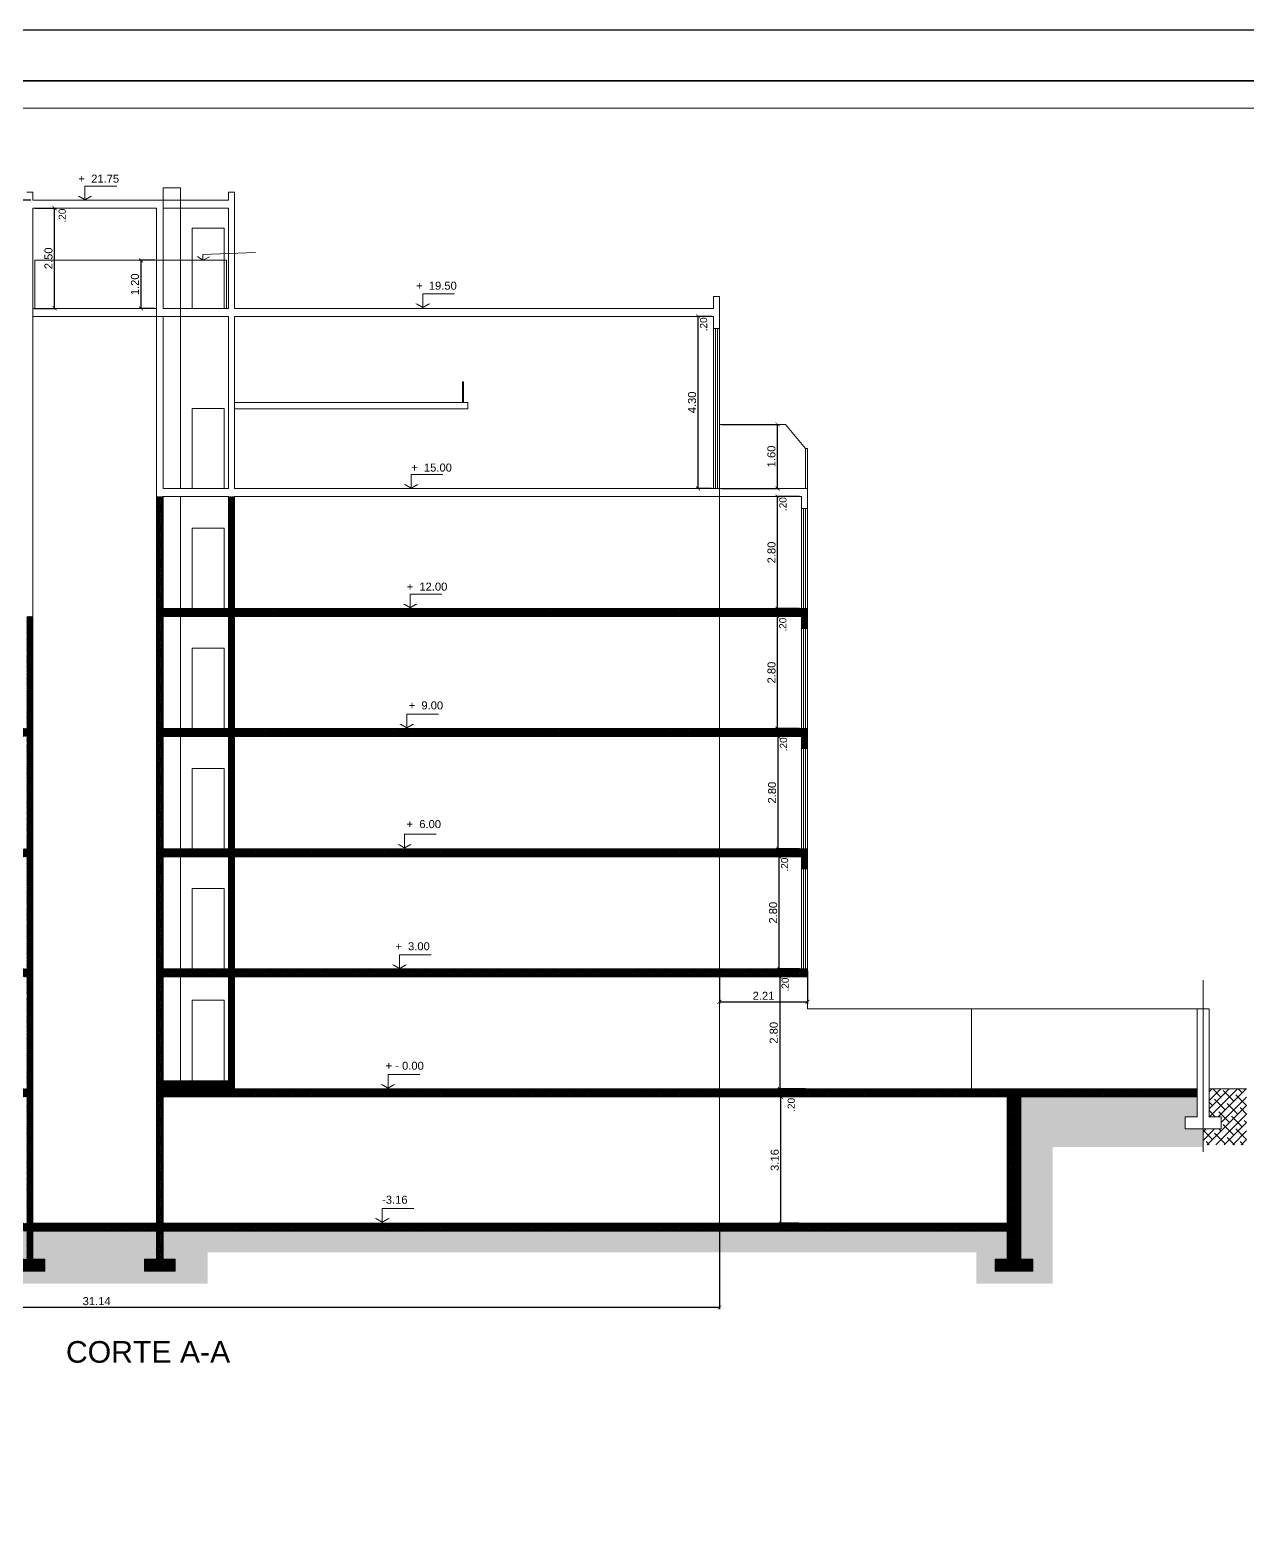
# Model space of a CAD drawing. Header units: millimetres. Extents: x 0 to 126, y 0 to 76.
# Drawn here: x 18.76 to 49.18, y 38.61 to 75.97 of the extents above; entities that cross this region are included whole.
import ezdxf
from ezdxf.enums import TextEntityAlignment as Align

# ---------------------------------------------------------------- set-up
doc = ezdxf.new("R2010")
doc.units = ezdxf.units.MM
for name, color, linetype, lineweight in [('1_MARCO', 7, 'Continuous', 35), ('1_ROTULO', 102, 'Continuous', 15), ('ARQUITECTÓNICO', 152, 'Continuous', 0)]:
    doc.layers.add(name, color=color, linetype=linetype, lineweight=lineweight)
doc.layers.add('_AR_Membrete', color=7, linetype='Continuous')
doc.layers.add('colum', color=1, linetype='Continuous')
doc.styles.add('PANROMAN', font='arial.ttf', dxfattribs={"height": 0.4})
doc.styles.get("Standard").update_dxf_attribs({"font": 'arial.ttf'})
doc.dimstyles.new('COTAS75', dxfattribs={"dimscale": 0, "dimtxt": 0.2, "dimasz": 0.1, "dimexe": 0.05, "dimexo": 0.05, "dimgap": 0.05, "dimtad": 1, "dimzin": 5, "dimdsep": 46, "dimtxsty": 'Standard', "dimblk1": 'ARCHTICK', "dimblk2": 'ARCHTICK', "dimsah": 1, "dimcen": 2.5, "dimclrd": 254, "dimclre": 1, "dimclrt": 256, "dimadec": 0, "dimazin": 0, "dimtfac": 1, "dimtix": 1, "dimtmove": 2, "dimatfit": 3, "dimldrblk": 'ARCHTICK', "dimfxl": 1, "dimtolj": 1, "dimtzin": 0, "dimarcsym": 0})
pattern_1 = [(45, (-745.80012, -61.52947), (-0.106066017, 0.106066017), []), (135, (-745.80012, -61.52947), (-0.318198052, 0.106066017), [0.375, -0.225])]
pattern_2 = [(45, (-745.800122, -61.529473), (-0.0212132034, 0.0212132034), []), (135, (-745.800122, -61.529473), (-0.0212132034, -0.0212132034), [])]

# ---------------------------------------------------------------- blocks, each defined once
blk = doc.blocks.new('_ArchTick')
at = {"layer": 'colum', "color": 0, "linetype": 'ByBlock', "const_width": 0.15}
blk.add_lwpolyline([(-0.5, -0.5), (0.5, 0.5)], dxfattribs=at)
blk = doc.blocks.new('*D50')
at = {"layer": 'ARQUITECTÓNICO', "color": 1, "lineweight": -2, "ltscale": 0.3, "transparency": 16777216}
for p, q in [((37.979, 49.315), (37.478, 49.315)), ((37.979, 46.155), (37.478, 46.155))]:
    blk.add_line(p, q, dxfattribs=at)
at = {"layer": 'ARQUITECTÓNICO', "color": 254, "lineweight": -2, "ltscale": 0.3, "transparency": 16777216}
blk.add_line((37.528, 46.155), (37.528, 49.315), dxfattribs=at)
at = {"layer": 'Defpoints', "color": 0, "ltscale": 0.3, "transparency": 16777216}
for p in [(37.528, 49.315), (38.029, 49.315), (38.029, 46.155)]:
    blk.add_point(p, dxfattribs=at)
at = {"layer": 'ARQUITECTÓNICO', "color": 254, "lineweight": -2, "ltscale": 0.3, "transparency": 16777216, "xscale": 0.1, "yscale": 0.1, "zscale": 0.1}
for p, rotation in [((37.528, 49.315), 90), ((37.528, 46.155), 270)]:
    blk.add_blockref('_ArchTick', p, dxfattribs=dict(at, rotation=rotation))
at = {"layer": 'ARQUITECTÓNICO', "ltscale": 0.3, "transparency": 16777216, "insert": (37.376, 47.735), "char_height": 0.2, "attachment_point": 5, "rotation": 90}
blk.add_mtext('\\A1;3.16', dxfattribs=at)
blk = doc.blocks.new('*D65')
at = {"layer": 'ARQUITECTÓNICO', "color": 1, "lineweight": -2, "ltscale": 0.3, "transparency": 16777216}
for p, q in [((38.144, 52.315), (37.453, 52.315)), ((38.144, 49.515), (37.453, 49.515))]:
    blk.add_line(p, q, dxfattribs=at)
at = {"layer": 'ARQUITECTÓNICO', "color": 254, "lineweight": -2, "ltscale": 0.3, "transparency": 16777216}
blk.add_line((37.503, 52.315), (37.503, 49.515), dxfattribs=at)
at = {"layer": 'Defpoints', "color": 0, "ltscale": 0.3, "transparency": 16777216}
for p in [(38.194, 52.315), (37.503, 49.515), (38.194, 49.515)]:
    blk.add_point(p, dxfattribs=at)
at = {"layer": 'ARQUITECTÓNICO', "color": 254, "lineweight": -2, "ltscale": 0.3, "transparency": 16777216, "xscale": 0.1, "yscale": 0.1, "zscale": 0.1}
for p, rotation in [((37.503, 52.315), 90), ((37.503, 49.515), 270)]:
    blk.add_blockref('_ArchTick', p, dxfattribs=dict(at, rotation=rotation))
at = {"layer": 'ARQUITECTÓNICO', "ltscale": 0.3, "transparency": 16777216, "insert": (37.351, 50.915), "char_height": 0.2, "attachment_point": 5, "rotation": 90}
blk.add_mtext('\\A1;2.80', dxfattribs=at)
blk = doc.blocks.new('*D66')
at = {"layer": 'ARQUITECTÓNICO', "color": 1, "lineweight": -2, "ltscale": 0.3, "transparency": 16777216}
for p, q in [((37.994, 55.315), (37.438, 55.315)), ((37.994, 52.515), (37.438, 52.515))]:
    blk.add_line(p, q, dxfattribs=at)
at = {"layer": 'ARQUITECTÓNICO', "color": 254, "lineweight": -2, "ltscale": 0.3, "transparency": 16777216}
blk.add_line((37.488, 52.515), (37.488, 55.315), dxfattribs=at)
at = {"layer": 'Defpoints', "color": 0, "ltscale": 0.3, "transparency": 16777216}
for p in [(37.488, 55.315), (38.044, 55.315), (38.044, 52.515)]:
    blk.add_point(p, dxfattribs=at)
at = {"layer": 'ARQUITECTÓNICO', "color": 254, "lineweight": -2, "ltscale": 0.3, "transparency": 16777216, "xscale": 0.1, "yscale": 0.1, "zscale": 0.1}
for p, rotation in [((37.488, 55.315), 90), ((37.488, 52.515), 270)]:
    blk.add_blockref('_ArchTick', p, dxfattribs=dict(at, rotation=rotation))
at = {"layer": 'ARQUITECTÓNICO', "ltscale": 0.3, "transparency": 16777216, "insert": (37.335, 53.915), "char_height": 0.2, "attachment_point": 5, "rotation": 90}
blk.add_mtext('\\A1;2.80', dxfattribs=at)
blk = doc.blocks.new('*D67')
at = {"layer": 'ARQUITECTÓNICO', "color": 1, "lineweight": -2, "ltscale": 0.3, "transparency": 16777216}
for p, q in [((37.994, 58.315), (37.411, 58.315)), ((37.994, 55.515), (37.411, 55.515))]:
    blk.add_line(p, q, dxfattribs=at)
at = {"layer": 'ARQUITECTÓNICO', "color": 254, "lineweight": -2, "ltscale": 0.3, "transparency": 16777216}
blk.add_line((37.461, 55.515), (37.461, 58.315), dxfattribs=at)
at = {"layer": 'Defpoints', "color": 0, "ltscale": 0.3, "transparency": 16777216}
for p in [(37.461, 58.315), (38.044, 58.315), (38.044, 55.515)]:
    blk.add_point(p, dxfattribs=at)
at = {"layer": 'ARQUITECTÓNICO', "color": 254, "lineweight": -2, "ltscale": 0.3, "transparency": 16777216, "xscale": 0.1, "yscale": 0.1, "zscale": 0.1}
for p, rotation in [((37.461, 58.315), 90), ((37.461, 55.515), 270)]:
    blk.add_blockref('_ArchTick', p, dxfattribs=dict(at, rotation=rotation))
at = {"layer": 'ARQUITECTÓNICO', "ltscale": 0.3, "transparency": 16777216, "insert": (37.309, 56.915), "char_height": 0.2, "attachment_point": 5, "rotation": 90}
blk.add_mtext('\\A1;2.80', dxfattribs=at)
blk = doc.blocks.new('*D68')
at = {"layer": 'ARQUITECTÓNICO', "color": 1, "lineweight": -2, "ltscale": 0.3, "transparency": 16777216}
for p, q in [((37.994, 61.315), (37.397, 61.315)), ((37.994, 58.515), (37.397, 58.515))]:
    blk.add_line(p, q, dxfattribs=at)
at = {"layer": 'ARQUITECTÓNICO', "color": 254, "lineweight": -2, "ltscale": 0.3, "transparency": 16777216}
blk.add_line((37.447, 58.515), (37.447, 61.315), dxfattribs=at)
at = {"layer": 'Defpoints', "color": 0, "ltscale": 0.3, "transparency": 16777216}
for p in [(37.447, 61.315), (38.044, 61.315), (38.044, 58.515)]:
    blk.add_point(p, dxfattribs=at)
at = {"layer": 'ARQUITECTÓNICO', "color": 254, "lineweight": -2, "ltscale": 0.3, "transparency": 16777216, "xscale": 0.1, "yscale": 0.1, "zscale": 0.1}
for p, rotation in [((37.447, 61.315), 90), ((37.447, 58.515), 270)]:
    blk.add_blockref('_ArchTick', p, dxfattribs=dict(at, rotation=rotation))
at = {"layer": 'ARQUITECTÓNICO', "ltscale": 0.3, "transparency": 16777216, "insert": (37.295, 59.915), "char_height": 0.2, "attachment_point": 5, "rotation": 90}
blk.add_mtext('\\A1;2.80', dxfattribs=at)
blk = doc.blocks.new('*D69')
at = {"layer": 'ARQUITECTÓNICO', "color": 1, "lineweight": -2, "ltscale": 0.3, "transparency": 16777216}
for p, q in [((37.994, 64.315), (37.397, 64.315)), ((37.994, 61.515), (37.397, 61.515))]:
    blk.add_line(p, q, dxfattribs=at)
at = {"layer": 'ARQUITECTÓNICO', "color": 254, "lineweight": -2, "ltscale": 0.3, "transparency": 16777216}
blk.add_line((37.447, 61.515), (37.447, 64.315), dxfattribs=at)
at = {"layer": 'Defpoints', "color": 0, "ltscale": 0.3, "transparency": 16777216}
for p in [(37.447, 64.315), (38.044, 64.315), (38.044, 61.515)]:
    blk.add_point(p, dxfattribs=at)
at = {"layer": 'ARQUITECTÓNICO', "color": 254, "lineweight": -2, "ltscale": 0.3, "transparency": 16777216, "xscale": 0.1, "yscale": 0.1, "zscale": 0.1}
for p, rotation in [((37.447, 64.315), 90), ((37.447, 61.515), 270)]:
    blk.add_blockref('_ArchTick', p, dxfattribs=dict(at, rotation=rotation))
at = {"layer": 'ARQUITECTÓNICO', "ltscale": 0.3, "transparency": 16777216, "insert": (37.295, 62.915), "char_height": 0.2, "attachment_point": 5, "rotation": 90}
blk.add_mtext('\\A1;2.80', dxfattribs=at)
blk = doc.blocks.new('*D70')
at = {"layer": 'ARQUITECTÓNICO', "color": 1, "lineweight": -2, "ltscale": 0.3, "transparency": 16777216}
for p, q in [((35.794, 68.815), (35.411, 68.815)), ((35.794, 64.515), (35.411, 64.515))]:
    blk.add_line(p, q, dxfattribs=at)
at = {"layer": 'ARQUITECTÓNICO', "color": 254, "lineweight": -2, "ltscale": 0.3, "transparency": 16777216}
blk.add_line((35.461, 64.515), (35.461, 68.815), dxfattribs=at)
at = {"layer": 'Defpoints', "color": 0, "ltscale": 0.3, "transparency": 16777216}
for p in [(35.461, 68.815), (35.844, 68.815), (35.844, 64.515)]:
    blk.add_point(p, dxfattribs=at)
at = {"layer": 'ARQUITECTÓNICO', "color": 254, "lineweight": -2, "ltscale": 0.3, "transparency": 16777216, "xscale": 0.1, "yscale": 0.1, "zscale": 0.1}
for p, rotation in [((35.461, 68.815), 90), ((35.461, 64.515), 270)]:
    blk.add_blockref('_ArchTick', p, dxfattribs=dict(at, rotation=rotation))
at = {"layer": 'ARQUITECTÓNICO', "ltscale": 0.3, "transparency": 16777216, "insert": (35.309, 66.665), "char_height": 0.2, "attachment_point": 5, "rotation": 90}
blk.add_mtext('\\A1;4.30', dxfattribs=at)
blk = doc.blocks.new('*D56')
at = {"layer": 'ARQUITECTÓNICO', "color": 1, "lineweight": -2, "ltscale": 0.3, "transparency": 16777216}
for p, q in [((4.857, 49.465), (4.857, 44.007)), ((35.994, 46.105), (35.994, 44.007))]:
    blk.add_line(p, q, dxfattribs=at)
at = {"layer": 'ARQUITECTÓNICO', "color": 254, "lineweight": -2, "ltscale": 0.3, "transparency": 16777216}
blk.add_line((4.857, 44.057), (35.994, 44.057), dxfattribs=at)
at = {"layer": 'Defpoints', "color": 0, "ltscale": 0.3, "transparency": 16777216}
for p in [(4.857, 49.515), (35.994, 46.155), (35.994, 44.057)]:
    blk.add_point(p, dxfattribs=at)
at = {"layer": 'ARQUITECTÓNICO', "color": 254, "lineweight": -2, "ltscale": 0.3, "transparency": 16777216, "xscale": 0.1, "yscale": 0.1, "zscale": 0.1, "rotation": 180}
blk.add_blockref('_ArchTick', (4.857, 44.057), dxfattribs=at)
at = {"layer": 'ARQUITECTÓNICO', "color": 254, "lineweight": -2, "ltscale": 0.3, "transparency": 16777216, "xscale": 0.1, "yscale": 0.1, "zscale": 0.1}
blk.add_blockref('_ArchTick', (35.994, 44.057), dxfattribs=at)
at = {"layer": 'ARQUITECTÓNICO', "ltscale": 0.3, "transparency": 16777216, "insert": (20.425, 44.209), "char_height": 0.2, "attachment_point": 5}
blk.add_mtext('\\A1;31.14', dxfattribs=at)
blk = doc.blocks.new('*D57')
at = {"layer": 'ARQUITECTÓNICO', "color": 1, "lineweight": -2, "transparency": 16777216}
for p, q in [((35.994, 52.465), (35.994, 51.638)), ((38.194, 52.465), (38.194, 51.638))]:
    blk.add_line(p, q, dxfattribs=at)
at = {"layer": 'ARQUITECTÓNICO', "color": 254, "lineweight": -2, "transparency": 16777216}
blk.add_line((35.994, 51.688), (38.194, 51.688), dxfattribs=at)
at = {"layer": 'Defpoints', "color": 0, "transparency": 16777216}
for p in [(35.994, 52.515), (38.194, 52.515), (38.194, 51.688)]:
    blk.add_point(p, dxfattribs=at)
at = {"layer": 'ARQUITECTÓNICO', "color": 254, "lineweight": -2, "transparency": 16777216, "xscale": 0.1, "yscale": 0.1, "zscale": 0.1, "rotation": 180}
blk.add_blockref('_ArchTick', (35.994, 51.688), dxfattribs=at)
at = {"layer": 'ARQUITECTÓNICO', "color": 254, "lineweight": -2, "transparency": 16777216, "xscale": 0.1, "yscale": 0.1, "zscale": 0.1}
blk.add_blockref('_ArchTick', (38.194, 51.688), dxfattribs=at)
at = {"layer": 'ARQUITECTÓNICO', "transparency": 16777216, "insert": (37.094, 51.839), "char_height": 0.2, "attachment_point": 5}
blk.add_mtext('\\A1;2.21', dxfattribs=at)
blk = doc.blocks.new('*D72')
at = {"layer": 'ARQUITECTÓNICO', "color": 1, "lineweight": -2, "transparency": 16777216}
for p, q in [((18.782, 71.715), (5.407, 71.715)), ((7.957, 69.015), (5.407, 69.015))]:
    blk.add_line(p, q, dxfattribs=at)
at = {"layer": 'ARQUITECTÓNICO', "color": 254, "lineweight": -2, "transparency": 16777216}
blk.add_line((5.457, 69.015), (5.457, 71.715), dxfattribs=at)
at = {"layer": 'Defpoints', "color": 0, "transparency": 16777216}
for p in [(5.457, 71.715), (18.832, 71.715), (8.007, 69.015)]:
    blk.add_point(p, dxfattribs=at)
at = {"layer": 'ARQUITECTÓNICO', "color": 254, "lineweight": -2, "transparency": 16777216, "xscale": 0.1, "yscale": 0.1, "zscale": 0.1}
for p, rotation in [((5.457, 71.715), 90), ((5.457, 69.015), 270)]:
    blk.add_blockref('_ArchTick', p, dxfattribs=dict(at, rotation=rotation))
at = {"layer": 'ARQUITECTÓNICO', "transparency": 16777216, "insert": (5.304, 70.365), "char_height": 0.2, "attachment_point": 5, "rotation": 90}
blk.add_mtext('\\A1;2.70', dxfattribs=at)
blk = doc.blocks.new('*D73')
at = {"layer": 'ARQUITECTÓNICO', "color": 1, "lineweight": -2, "transparency": 16777216}
for p, q in [((18.882, 71.515), (19.425, 71.515)), ((18.882, 69.015), (19.425, 69.015))]:
    blk.add_line(p, q, dxfattribs=at)
at = {"layer": 'ARQUITECTÓNICO', "color": 254, "lineweight": -2, "transparency": 16777216}
blk.add_line((19.375, 69.015), (19.375, 71.515), dxfattribs=at)
at = {"layer": 'Defpoints', "color": 0, "transparency": 16777216}
for p in [(18.832, 71.515), (19.375, 71.515), (18.832, 69.015)]:
    blk.add_point(p, dxfattribs=at)
at = {"layer": 'ARQUITECTÓNICO', "color": 254, "lineweight": -2, "transparency": 16777216, "xscale": 0.1, "yscale": 0.1, "zscale": 0.1}
for p, rotation in [((19.375, 71.515), 90), ((19.375, 69.015), 270)]:
    blk.add_blockref('_ArchTick', p, dxfattribs=dict(at, rotation=rotation))
at = {"layer": 'ARQUITECTÓNICO', "transparency": 16777216, "insert": (19.223, 70.265), "char_height": 0.2, "attachment_point": 5, "rotation": 90}
blk.add_mtext('\\A1;2.50', dxfattribs=at)
blk = doc.blocks.new('*D77')
at = {"layer": 'ARQUITECTÓNICO', "color": 1, "lineweight": -2, "ltscale": 0.3, "transparency": 16777216}
for p, q in [((36.044, 66.115), (37.495, 66.115)), ((36.044, 64.515), (37.495, 64.515))]:
    blk.add_line(p, q, dxfattribs=at)
at = {"layer": 'ARQUITECTÓNICO', "color": 254, "lineweight": -2, "ltscale": 0.3, "transparency": 16777216}
blk.add_line((37.445, 64.515), (37.445, 66.115), dxfattribs=at)
at = {"layer": 'Defpoints', "color": 0, "ltscale": 0.3, "transparency": 16777216}
for p in [(35.994, 66.115), (37.445, 66.115), (35.994, 64.515)]:
    blk.add_point(p, dxfattribs=at)
at = {"layer": 'ARQUITECTÓNICO', "color": 254, "lineweight": -2, "ltscale": 0.3, "transparency": 16777216, "xscale": 0.1, "yscale": 0.1, "zscale": 0.1}
for p, rotation in [((37.445, 66.115), 90), ((37.445, 64.515), 270)]:
    blk.add_blockref('_ArchTick', p, dxfattribs=dict(at, rotation=rotation))
at = {"layer": 'ARQUITECTÓNICO', "ltscale": 0.3, "transparency": 16777216, "insert": (37.293, 65.315), "char_height": 0.2, "attachment_point": 5, "rotation": 90}
blk.add_mtext('\\A1;1.60', dxfattribs=at)
blk = doc.blocks.new('*D78')
at = {"layer": 'ARQUITECTÓNICO', "color": 1, "lineweight": -2, "transparency": 16777216}
for p, q in [((21.874, 70.215), (21.486, 70.215)), ((21.874, 69.015), (21.486, 69.015))]:
    blk.add_line(p, q, dxfattribs=at)
at = {"layer": 'ARQUITECTÓNICO', "color": 254, "lineweight": -2, "transparency": 16777216}
blk.add_line((21.536, 69.015), (21.536, 70.215), dxfattribs=at)
at = {"layer": 'Defpoints', "color": 0, "transparency": 16777216}
for p in [(21.536, 70.215), (21.924, 70.215), (21.924, 69.015)]:
    blk.add_point(p, dxfattribs=at)
at = {"layer": 'ARQUITECTÓNICO', "color": 254, "lineweight": -2, "transparency": 16777216, "xscale": 0.1, "yscale": 0.1, "zscale": 0.1}
for p, rotation in [((21.536, 70.215), 90), ((21.536, 69.015), 270)]:
    blk.add_blockref('_ArchTick', p, dxfattribs=dict(at, rotation=rotation))
at = {"layer": 'ARQUITECTÓNICO', "transparency": 16777216, "insert": (21.384, 69.615), "char_height": 0.2, "attachment_point": 5, "rotation": 90}
blk.add_mtext('\\A1;1.20', dxfattribs=at)

msp = doc.modelspace()

# ---------------------------------------------------------------- hatches: boundary and pattern name
at = {"layer": 'ARQUITECTÓNICO'}
h = msp.add_hatch(dxfattribs=at)
h.set_pattern_fill('U', color=256, scale=0.03, angle=45, style=0, double=1, pattern_type=0)
h.set_pattern_definition(pattern_2)
h.paths.add_polyline_path([(23.872, 64.315), (23.722, 64.315), (23.722, 61.515), (22.085, 61.515), (22.085, 64.315), (21.924, 64.315), (21.924, 61.315), (22.085, 61.315), (23.722, 61.315), (23.872, 61.315), (38.044, 61.315), (38.044, 61.015), (38.194, 61.015), (38.194, 61.515), (23.872, 61.515)])
h = msp.add_hatch(dxfattribs=at)
h.set_pattern_fill('U', color=256, scale=0.03, angle=45, style=0, double=1, pattern_type=0)
h.set_pattern_definition(pattern_2)
h.paths.add_polyline_path([(7.857, 55.515), (7.857, 55.015), (8.007, 55.015), (8.007, 55.315), (18.681, 55.315), (18.832, 55.315), (18.832, 61.315), (18.681, 61.315), (18.681, 58.515), (7.857, 58.515), (7.857, 58.015), (8.007, 58.015), (8.007, 58.315), (18.681, 58.315), (18.681, 55.515)])
h = msp.add_hatch(dxfattribs=at)
h.set_pattern_fill('U', color=256, scale=0.03, angle=45, style=0, double=1, pattern_type=0)
h.set_pattern_definition(pattern_2)
h.paths.add_polyline_path([(23.872, 58.515), (23.872, 61.315), (23.722, 61.315), (23.722, 58.515), (22.085, 58.515), (22.085, 61.315), (21.924, 61.315), (21.924, 58.315), (22.085, 58.315), (23.722, 58.315), (23.872, 58.315), (38.044, 58.315), (38.044, 58.015), (38.194, 58.015), (38.194, 58.515)])
h = msp.add_hatch(dxfattribs=at)
h.set_pattern_fill('U', color=256, scale=0.03, angle=45, style=0, double=1, pattern_type=0)
h.set_pattern_definition(pattern_2)
h.paths.add_polyline_path([(23.872, 55.315), (38.044, 55.315), (38.044, 55.015), (38.194, 55.015), (38.194, 55.515), (23.872, 55.515), (23.872, 58.315), (23.722, 58.315), (23.722, 55.515), (22.085, 55.515), (22.085, 58.315), (21.924, 58.315), (21.924, 52.315), (22.085, 52.315), (23.722, 52.315), (23.872, 52.315), (38.194, 52.315), (38.194, 52.515), (23.872, 52.515)])
h.paths.add_polyline_path([(23.722, 55.315), (23.722, 52.515), (22.085, 52.515), (22.085, 55.315)], flags=16)
h = msp.add_hatch(dxfattribs=at)
h.set_pattern_fill('U', color=256, scale=0.03, angle=45, style=0, double=1, pattern_type=0)
h.set_pattern_definition(pattern_2)
h.paths.add_polyline_path([(18.681, 52.315), (18.681, 49.515), (18.832, 49.515), (18.832, 55.315), (18.681, 55.315), (18.681, 52.515), (7.857, 52.515), (7.857, 52.315)])
h = msp.add_hatch(dxfattribs=at)
h.set_pattern_fill('U', color=256, scale=0.03, angle=45, style=0, double=1, pattern_type=0)
h.set_pattern_definition(pattern_2)
h.paths.add_polyline_path([(43.184, 49.315), (43.184, 45.255), (42.884, 45.255), (42.884, 44.955), (43.83, 44.955), (43.83, 45.255), (43.53, 45.255), (43.53, 49.315), (47.932, 49.315), (47.932, 49.515), (23.872, 49.515), (23.872, 52.315), (23.722, 52.315), (23.722, 49.715), (22.085, 49.715), (22.085, 52.315), (21.924, 52.315), (21.924, 45.255), (21.624, 45.255), (21.624, 44.955), (22.385, 44.955), (22.385, 45.255), (22.085, 45.255), (22.085, 49.315)])
h.paths.add_polyline_path([(22.085, 46.155), (22.085, 45.955), (43.184, 45.955), (43.184, 46.155)], flags=17)
h = msp.add_hatch(dxfattribs=at)
h.set_pattern_fill('U', color=256, scale=0.03, angle=45, style=0, double=1, pattern_type=0)
h.set_pattern_definition(pattern_2)
h.paths.add_polyline_path([(17.329, 45.955), (17.329, 46.155), (8.194, 46.155), (8.194, 45.955)], flags=17)
h.paths.add_polyline_path([(17.329, 45.255), (17.029, 45.255), (17.029, 44.955), (17.793, 44.955), (17.793, 45.255), (17.493, 45.255), (17.493, 49.315), (18.681, 49.315), (18.681, 45.255), (18.381, 45.255), (18.381, 44.955), (19.132, 44.955), (19.132, 45.255), (18.832, 45.255), (18.832, 49.315), (18.832, 49.515), (18.681, 49.515), (5.998, 49.515), (5.998, 49.315), (7.866, 49.315), (7.866, 45.255), (7.566, 45.255), (7.566, 44.955), (8.494, 44.955), (8.494, 45.255), (8.194, 45.255), (8.194, 49.315), (17.329, 49.315)])
h.paths.add_polyline_path([(6.298, 48.315), (6.298, 48.615), (5.998, 48.615), (5.998, 49.515), (5.857, 49.515), (5.857, 48.615), (5.557, 48.615), (5.557, 48.315)])
h.paths.add_polyline_path([(5.857, 49.315), (5.857, 49.515), (4.857, 49.515), (4.857, 49.315)])
at = {"layer": 'ARQUITECTÓNICO', "ltscale": 0.3}
h = msp.add_hatch(dxfattribs=at)
h.set_pattern_fill('ANSI38', color=256, scale=1.2, style=0)
h.set_pattern_definition(pattern_1)
h.paths.add_polyline_path([(16.34, 45.307), (16.34, 44.65), (23.2, 44.65), (23.2, 45.432), (42.412, 45.432), (42.412, 44.65), (44.321, 44.65), (44.321, 48.058), (48.082, 48.058), (48.082, 48.515), (47.632, 48.515), (47.632, 48.815), (47.932, 48.815), (47.932, 49.315), (43.53, 49.315), (43.53, 45.255), (43.83, 45.255), (43.83, 44.955), (42.884, 44.955), (42.884, 45.255), (43.184, 45.255), (43.184, 45.955), (22.085, 45.955), (22.085, 45.255), (22.385, 45.255), (22.385, 44.955), (21.624, 44.955), (21.624, 45.255), (21.924, 45.255), (21.924, 45.955), (18.832, 45.955), (18.832, 45.255), (19.132, 45.255), (19.132, 44.955), (18.381, 44.955), (18.381, 45.255), (18.681, 45.255), (18.681, 45.955), (17.493, 45.955), (17.493, 45.255), (17.793, 45.255), (17.793, 44.955), (17.029, 44.955), (17.029, 45.255), (17.329, 45.255), (17.329, 45.955), (8.194, 45.955), (8.194, 45.255), (8.494, 45.255), (8.494, 44.955), (7.566, 44.955), (7.566, 45.255), (7.866, 45.255), (7.866, 49.315), (5.998, 49.315), (5.998, 48.615), (6.298, 48.615), (6.298, 48.315), (5.557, 48.315), (5.557, 48.615), (5.857, 48.615), (5.857, 49.315), (4.857, 49.315), (4.857, 48.027), (7.202, 48.027), (7.202, 44.525), (9.017, 44.525), (9.017, 45.307)])
h = msp.add_hatch(dxfattribs=at)
h.set_pattern_fill('ANSI38', color=256, scale=1.2, style=0)
h.set_pattern_definition(pattern_1)
h.paths.add_polyline_path([(49.165, 49.515), (48.232, 49.515), (48.232, 48.815), (48.532, 48.815), (48.532, 48.515), (48.082, 48.515), (48.082, 48.119), (49.165, 48.119)])
at = {"layer": 'ARQUITECTÓNICO'}
h = msp.add_hatch(dxfattribs=at)
h.set_pattern_fill('U', color=256, scale=0.03, angle=45, style=0, double=1, pattern_type=0)
h.set_pattern_definition(pattern_2)
h.paths.add_polyline_path([(21.924, 45.955), (21.924, 46.155), (18.832, 46.155), (18.832, 45.955)])
h.paths.add_polyline_path([(17.493, 46.155), (17.493, 45.955), (18.681, 45.955), (18.681, 46.155)])

# ---------------------------------------------------------------- linework, layer by layer
at = {"layer": '1_MARCO', "color": 7}
msp.add_lwpolyline([(1.17, 1.182), (114.376, 1.182), (114.376, 74.702), (1.17, 74.702)], close=True, dxfattribs=at)
at = {"layer": '1_ROTULO', "color": 7}
msp.add_lwpolyline([(1.696, 1.539), (114.019, 1.539), (114.019, 74.015), (1.696, 74.015)], close=True, dxfattribs=at)
at = {"layer": '_AR_Membrete'}
msp.add_lwpolyline([(0, 75.972), (125.965, 75.972), (126.201, 0), (0.235, 0)], close=True, dxfattribs=at)
at = {"layer": 'ARQUITECTÓNICO', "ltscale": 0.3}
for p, q in [((18.832, 71.915), (18.681, 71.915)), ((18.832, 71.915), (18.832, 71.715)), ((23.722, 71.915), (23.872, 71.915)), ((23.722, 71.715), (23.722, 71.915)), ((23.872, 71.915), (23.872, 69.015)), ((18.832, 71.715), (22.085, 71.715)), ((18.832, 71.515), (21.924, 71.515)), ((18.832, 71.515), (18.832, 49.315)), ((21.924, 71.515), (21.924, 45.255)), ((22.085, 71.515), (22.085, 69.015)), ((22.522, 71.715), (23.722, 71.715)), ((22.522, 71.515), (23.722, 71.515)), ((23.722, 71.515), (23.722, 69.015)), ((22.809, 71.015), (23.609, 71.015)), ((22.809, 71.015), (22.809, 69.015)), ((23.609, 71.015), (23.609, 69.015)), ((35.844, 69.315), (35.844, 69.015)), ((35.844, 69.315), (35.994, 69.315)), ((35.994, 69.315), (35.994, 68.515)), ((22.085, 69.015), (23.722, 69.015)), ((22.085, 68.815), (23.722, 68.815)), ((22.085, 68.815), (22.085, 64.515)), ((22.522, 68.815), (22.522, 64.515)), ((23.722, 68.815), (23.722, 64.515)), ((23.872, 69.015), (35.844, 69.015)), ((23.872, 68.815), (35.844, 68.815)), ((23.872, 68.815), (23.872, 64.515)), ((35.844, 68.815), (35.844, 68.515)), ((35.844, 68.515), (35.994, 68.515)), ((35.844, 68.515), (35.844, 64.515)), ((35.894, 68.515), (35.894, 64.515)), ((35.944, 68.515), (35.944, 64.515)), ((35.994, 68.515), (35.994, 64.515)), ((22.809, 66.515), (23.609, 66.515)), ((22.809, 66.515), (22.809, 64.515)), ((23.609, 66.515), (23.609, 64.515)), ((35.994, 66.115), (37.64, 66.115)), ((38.144, 65.515), (37.64, 66.115)), ((38.144, 64.515), (38.144, 65.515)), ((38.144, 65.515), (38.194, 65.515)), ((38.194, 64.515), (38.194, 65.515)), ((22.085, 64.515), (23.722, 64.515)), ((22.085, 64.315), (23.722, 64.315)), ((22.085, 64.315), (22.085, 61.515)), ((22.522, 64.315), (22.522, 61.515)), ((23.722, 64.315), (23.722, 61.515)), ((23.872, 64.515), (35.994, 64.515)), ((23.872, 64.315), (38.044, 64.315)), ((23.872, 64.315), (23.872, 61.515)), ((35.994, 64.515), (38.194, 64.515)), ((38.044, 64.315), (38.044, 64.015)), ((38.194, 64.515), (38.194, 64.015)), ((38.044, 64.015), (38.194, 64.015)), ((38.044, 64.015), (38.044, 61.515)), ((38.094, 64.015), (38.094, 61.515)), ((38.144, 64.015), (38.144, 61.515)), ((38.194, 64.015), (38.194, 61.515)), ((22.809, 63.522), (23.609, 63.522)), ((22.809, 63.522), (22.809, 61.522)), ((23.609, 63.522), (23.609, 61.522)), ((22.085, 61.515), (23.722, 61.515)), ((22.085, 61.315), (23.722, 61.315)), ((22.085, 61.315), (22.085, 58.515)), ((22.522, 61.315), (22.522, 58.515)), ((23.722, 61.315), (23.722, 58.515)), ((23.872, 61.515), (38.194, 61.515)), ((23.872, 61.315), (38.044, 61.315)), ((23.872, 61.315), (23.872, 58.515)), ((38.044, 61.315), (38.044, 61.015)), ((38.194, 61.515), (38.194, 61.015)), ((38.044, 61.015), (38.194, 61.015)), ((38.044, 61.015), (38.044, 58.515)), ((38.094, 61.015), (38.094, 58.515)), ((38.144, 61.015), (38.144, 58.515)), ((38.194, 61.015), (38.194, 58.515)), ((22.809, 60.527), (23.609, 60.527)), ((22.809, 60.527), (22.809, 58.527)), ((23.609, 60.527), (23.609, 58.527)), ((22.085, 58.515), (23.722, 58.515)), ((22.085, 58.315), (23.722, 58.315)), ((22.085, 58.315), (22.085, 55.515)), ((22.522, 58.315), (22.522, 55.515)), ((23.722, 58.315), (23.722, 55.515)), ((23.872, 58.515), (38.194, 58.515)), ((23.872, 58.315), (38.044, 58.315)), ((23.872, 58.315), (23.872, 55.515)), ((38.044, 58.315), (38.044, 58.015)), ((38.194, 58.515), (38.194, 58.015)), ((38.044, 58.015), (38.194, 58.015)), ((38.044, 58.015), (38.044, 55.515)), ((38.094, 58.015), (38.094, 55.515)), ((38.144, 58.015), (38.144, 55.515)), ((38.194, 58.015), (38.194, 55.515)), ((22.809, 57.517), (23.609, 57.517)), ((22.809, 57.517), (22.809, 55.517)), ((23.609, 57.517), (23.609, 55.517)), ((22.085, 55.515), (23.722, 55.515)), ((22.085, 55.315), (23.722, 55.315)), ((22.085, 55.315), (22.085, 52.515)), ((22.522, 55.315), (22.522, 52.515)), ((23.722, 55.315), (23.722, 52.515)), ((23.872, 55.515), (38.194, 55.515)), ((23.872, 55.315), (38.044, 55.315)), ((23.872, 55.315), (23.872, 52.515)), ((38.044, 55.315), (38.044, 55.015)), ((38.194, 55.515), (38.194, 55.015)), ((38.044, 55.015), (38.194, 55.015)), ((38.044, 55.015), (38.044, 52.515)), ((38.094, 55.015), (38.094, 52.515)), ((38.144, 55.015), (38.144, 52.515)), ((38.194, 55.015), (38.194, 52.515)), ((22.809, 54.524), (23.609, 54.524)), ((22.809, 54.524), (22.809, 52.524)), ((23.609, 54.524), (23.609, 52.524)), ((22.085, 52.515), (23.722, 52.515)), ((22.085, 52.315), (23.722, 52.315)), ((22.085, 52.315), (22.085, 49.715)), ((22.522, 52.315), (22.522, 49.715)), ((23.722, 52.315), (23.722, 49.715)), ((23.872, 52.515), (38.194, 52.515)), ((23.872, 52.315), (38.194, 52.315)), ((23.872, 52.315), (23.872, 49.515)), ((38.194, 52.515), (38.194, 52.315)), ((38.194, 52.315), (38.194, 51.515)), ((22.817, 51.73), (23.617, 51.73)), ((22.817, 51.73), (22.817, 49.73)), ((23.617, 51.73), (23.617, 49.73)), ((38.194, 51.515), (42.294, 51.515)), ((42.294, 51.515), (42.294, 49.515)), ((42.294, 51.515), (47.932, 51.515)), ((47.932, 51.515), (48.232, 51.515)), ((47.932, 51.515), (47.932, 48.815)), ((48.232, 51.515), (48.232, 48.815)), ((22.085, 49.715), (23.722, 49.715)), ((18.832, 49.315), (18.832, 45.255)), ((22.085, 49.315), (43.184, 49.315)), ((22.085, 49.315), (22.085, 45.255)), ((23.872, 49.515), (47.932, 49.515)), ((43.184, 49.315), (43.184, 45.255)), ((43.53, 49.315), (47.932, 49.315)), ((43.53, 49.315), (43.53, 45.255)), ((48.232, 49.515), (49.165, 49.515)), ((47.632, 48.815), (47.932, 48.815)), ((47.632, 48.815), (47.632, 48.515)), ((48.232, 48.815), (48.532, 48.815)), ((48.532, 48.815), (48.532, 48.515)), ((47.632, 48.515), (48.532, 48.515)), ((18.832, 46.155), (21.924, 46.155)), ((18.832, 45.955), (21.924, 45.955)), ((22.085, 46.155), (43.184, 46.155)), ((22.085, 45.955), (43.184, 45.955)), ((18.832, 45.255), (19.132, 45.255)), ((19.132, 45.255), (19.132, 44.955)), ((21.624, 45.255), (21.924, 45.255)), ((21.624, 45.255), (21.624, 44.955)), ((22.085, 45.255), (22.385, 45.255)), ((22.385, 45.255), (22.385, 44.955)), ((42.884, 45.255), (43.184, 45.255)), ((42.884, 45.255), (42.884, 44.955)), ((43.53, 45.255), (43.83, 45.255)), ((43.83, 45.255), (43.83, 44.955)), ((18.381, 44.955), (19.132, 44.955)), ((21.624, 44.955), (22.385, 44.955)), ((42.884, 44.955), (43.83, 44.955))]:
    msp.add_line(p, q, dxfattribs=at)
at = {"layer": 'ARQUITECTÓNICO'}
for p, q in [((20.134, 72.07), (20.926, 72.07)), ((20.134, 72.07), (20.134, 71.712)), ((22.085, 71.515), (22.085, 72.028)), ((22.522, 72.028), (22.085, 72.028)), ((22.522, 71.515), (22.522, 72.028)), ((22.522, 71.715), (22.085, 71.715)), ((22.522, 71.515), (22.085, 71.515)), ((22.522, 68.815), (22.522, 71.515)), ((23.079, 70.215), (22.949, 70.313)), ((24.393, 70.407), (23.079, 70.357)), ((23.079, 70.357), (23.079, 70.215)), ((23.079, 70.215), (23.247, 70.301)), ((28.58, 69.378), (29.372, 69.378)), ((28.58, 69.378), (28.58, 69.021)), ((18.832, 69.015), (21.924, 69.015)), ((18.832, 68.815), (22.085, 68.815)), ((28.288, 64.865), (29.08, 64.865)), ((28.288, 64.865), (28.288, 64.507)), ((28.265, 61.878), (29.057, 61.878)), ((28.265, 61.878), (28.265, 61.52)), ((28.178, 58.876), (28.97, 58.876)), ((28.178, 58.876), (28.178, 58.518)), ((28.123, 55.875), (28.915, 55.875)), ((28.123, 55.875), (28.123, 55.517)), ((27.997, 52.863), (28.789, 52.863)), ((27.997, 52.863), (27.997, 52.505)), ((27.709, 49.874), (28.501, 49.874)), ((27.709, 49.874), (27.709, 49.516)), ((27.564, 46.524), (28.356, 46.524)), ((27.564, 46.524), (27.564, 46.166))]:
    msp.add_line(p, q, dxfattribs=at)
at = {"layer": 'ARQUITECTÓNICO', "ltscale": 0.5}
for p, q in [((18.882, 70.215), (18.882, 69.015)), ((18.882, 70.215), (23.672, 70.215)), ((23.672, 70.215), (23.672, 69.015))]:
    msp.add_line(p, q, dxfattribs=at)
at = {"layer": 'ARQUITECTÓNICO', "color": 0}
for p, q in [((23.872, 66.665), (29.705, 66.665)), ((29.705, 66.507), (23.872, 66.507)), ((29.705, 66.665), (29.705, 66.507))]:
    msp.add_line(p, q, dxfattribs=at)
at = {"layer": 'ARQUITECTÓNICO', "color": 5, "ltscale": 10}
msp.add_line((35.994, 64.515), (35.994, 46.155), dxfattribs=at)
at = {"layer": 'ARQUITECTÓNICO', "ltscale": 10}
msp.add_line((48.082, 52.226), (48.082, 47.943), dxfattribs=at)
at = {"layer": 'ARQUITECTÓNICO', "color": 0}
msp.add_lwpolyline([(29.572, 66.665), (29.592, 66.665), (29.592, 67.151), (29.572, 67.151)], close=True, dxfattribs=at)
msp.add_circle((29.583, 67.166), 0.0151, dxfattribs=at)
at = {"layer": 'ARQUITECTÓNICO'}
for points in [[(19.945, 71.822), (19.999, 71.822), (20.134, 71.712), (20.134, 71.743)], [(20.324, 71.822), (20.27, 71.822), (20.134, 71.712), (20.134, 71.743)], [(28.391, 69.13), (28.445, 69.13), (28.58, 69.021), (28.58, 69.052)], [(28.77, 69.13), (28.716, 69.13), (28.58, 69.021), (28.58, 69.052)], [(28.099, 64.616), (28.153, 64.616), (28.288, 64.507), (28.288, 64.538)], [(28.478, 64.616), (28.424, 64.616), (28.288, 64.507), (28.288, 64.538)], [(28.075, 61.63), (28.129, 61.63), (28.265, 61.52), (28.265, 61.552)], [(28.454, 61.63), (28.4, 61.63), (28.265, 61.52), (28.265, 61.552)], [(27.988, 58.628), (28.043, 58.628), (28.178, 58.518), (28.178, 58.549)], [(28.368, 58.628), (28.313, 58.628), (28.178, 58.518), (28.178, 58.549)], [(27.933, 55.627), (27.988, 55.627), (28.123, 55.517), (28.123, 55.549)], [(28.313, 55.627), (28.258, 55.627), (28.123, 55.517), (28.123, 55.549)], [(27.807, 52.614), (27.862, 52.614), (27.997, 52.505), (27.997, 52.536)], [(28.187, 52.614), (28.132, 52.614), (27.997, 52.505), (27.997, 52.536)], [(27.519, 49.626), (27.573, 49.626), (27.709, 49.516), (27.709, 49.548)], [(27.898, 49.626), (27.844, 49.626), (27.709, 49.516), (27.709, 49.548)], [(27.375, 46.276), (27.429, 46.276), (27.564, 46.166), (27.564, 46.198)], [(27.754, 46.276), (27.7, 46.276), (27.564, 46.166), (27.564, 46.198)]]:
    msp.add_solid(points, dxfattribs=at)

# ---------------------------------------------------------------- texts
at = {"layer": 'ARQUITECTÓNICO', "style": 'PANROMAN'}
for s, height, p in [('+  21.75', 0.2, (19.97, 72.155)), ('+  19.50', 0.2, (28.409, 69.481)), ('+  15.00', 0.2, (28.288, 64.937)), ('+  12.00', 0.2, (28.174, 61.962)), ('+  9.00', 0.2, (28.224, 58.995)), ('+  6.00', 0.2, (28.171, 56.029)), ('+  3.00', 0.2, (27.891, 52.977)), ('+ - 0.00', 0.2, (27.648, 49.992)), ('CORTE A-A', 0.54, (19.657, 42.672))]:
    msp.add_text(s, height=height, dxfattribs=at).set_placement(p)
for p in [(19.564, 71.332), (35.596, 68.616), (37.579, 64.124), (37.576, 61.111), (37.592, 58.122), (37.62, 55.117), (37.634, 52.12), (37.787, 49.114)]:
    msp.add_text('.20', height=0.18, rotation=90, dxfattribs=at).set_placement(p, align=Align.MIDDLE)
at = {"layer": 'ARQUITECTÓNICO', "insert": (27.56, 46.844), "char_height": 0.2, "width": 3.25783, "attachment_point": 1, "style": 'PANROMAN'}
msp.add_mtext('-3.16', dxfattribs=at)

# ---------------------------------------------------------------- dimensions: what is measured, and where the dimension line sits
at = {"layer": 'ARQUITECTÓNICO'}
for base, p1, p2, picture, middle in [((5.457, 71.715), (8.007, 69.015), (18.832, 71.715), '*D72', (5.304, 70.365)), ((19.375, 71.515), (18.832, 69.015), (18.832, 71.515), '*D73', (19.223, 70.265)), ((21.536, 70.215), (21.924, 69.015), (21.924, 70.215), '*D78', (21.384, 69.615))]:
    dim = msp.add_linear_dim(base=base, p1=p1, p2=p2, angle=90, dimstyle='COTAS75', override={"dimscale": 1}, dxfattribs=at)
    dim.commit()
    dim.dimension.update_dxf_attribs({"geometry": picture, "text_midpoint": middle})
at = {"layer": 'ARQUITECTÓNICO', "ltscale": 0.3}
for base, p1, p2, picture, middle in [((35.461, 68.815), (35.844, 64.515), (35.844, 68.815), '*D70', (35.309, 66.665)), ((37.445, 66.115), (35.994, 64.515), (35.994, 66.115), '*D77', (37.293, 65.315)), ((37.447, 64.315), (38.044, 61.515), (38.044, 64.315), '*D69', (37.295, 62.915)), ((37.447, 61.315), (38.044, 58.515), (38.044, 61.315), '*D68', (37.295, 59.915)), ((37.461, 58.315), (38.044, 55.515), (38.044, 58.315), '*D67', (37.309, 56.915)), ((37.488, 55.315), (38.044, 52.515), (38.044, 55.315), '*D66', (37.335, 53.915)), ((37.503, 49.515), (38.194, 52.315), (38.194, 49.515), '*D65', (37.351, 50.915)), ((37.528, 49.315), (38.029, 46.155), (38.029, 49.315), '*D50', (37.376, 47.735))]:
    dim = msp.add_linear_dim(base=base, p1=p1, p2=p2, angle=90, dimstyle='COTAS75', override={"dimscale": 1}, dxfattribs=at)
    dim.commit()
    dim.dimension.update_dxf_attribs({"geometry": picture, "text_midpoint": middle})
at = {"layer": 'ARQUITECTÓNICO'}
dim = msp.add_linear_dim(base=(38.194, 51.688), p1=(35.994, 52.515), p2=(38.194, 52.515), text='2.21', dimstyle='COTAS75', override={"dimscale": 1}, dxfattribs=at)
dim.commit()
dim.dimension.update_dxf_attribs({"geometry": '*D57', "text_midpoint": (37.094, 51.839)})
at = {"layer": 'ARQUITECTÓNICO', "ltscale": 0.3}
dim = msp.add_linear_dim(base=(35.994, 44.057), p1=(4.857, 49.515), p2=(35.994, 46.155), text='31.14', dimstyle='COTAS75', override={"dimscale": 1}, dxfattribs=at)
dim.commit()
dim.dimension.update_dxf_attribs({"geometry": '*D56', "text_midpoint": (20.425, 44.209)})

doc.saveas('drawing.dxf')
